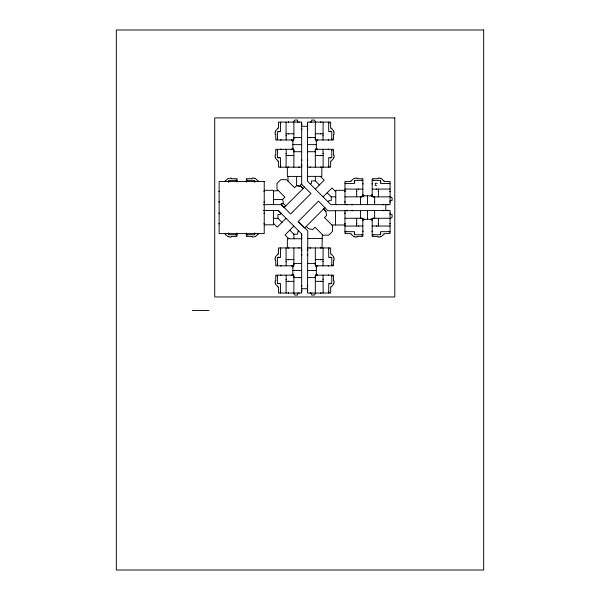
<?xml version="1.0" encoding="UTF-8"?>
<svg xmlns="http://www.w3.org/2000/svg" width="600" height="600" viewBox="0 0 600 600"><rect width="100%" height="100%" fill="white"/><g stroke="black" fill="none" stroke-linecap="round" stroke-linejoin="round"><path stroke-width="0.9" d="M237 182.123L237 178.71L231.33 178.71L231.33 178.072L227.767 178.567L226.155 180.322L225.292 180.308L225.292 181.523M246.353 233.002L246.353 236.415L252.022 236.415L252.022 237.053L255.585 236.558L257.197 234.81L258.053 234.825L258.053 233.603M344.97 196.845L362.858 196.845L362.843 178.71L357.173 178.71L357.173 178.072L354.825 178.11L354.825 178.567L353.61 178.567L351.998 180.322L351.142 180.308L351.142 181.523L344.97 181.523L344.97 204.63M390.075 218.28L372.188 218.28L372.202 236.415L377.873 236.415L377.873 237.053L380.22 237.022L380.22 236.558L381.435 236.558L383.04 234.81L383.903 234.825L383.903 233.603L390.075 233.603L390.075 210.495L327.81 210.757L318.517 201.12L298.222 221.542L307.793 230.775L307.53 293.04L330.638 293.04L330.638 286.868L331.86 286.868L331.845 286.005L333.593 284.4L333.593 283.185L334.058 283.185L334.087 280.837L333.45 280.837L333.45 275.168L315.315 275.153L315.315 293.04M344.97 210.495L344.97 233.603L351.142 233.603L351.142 234.825L351.998 234.81L353.61 236.558L354.825 236.558L354.825 237.022L357.173 237.053L357.173 236.415L362.843 236.415L362.858 218.28L344.97 218.28M315.315 122.085L315.315 139.98L333.45 139.965L333.45 134.295L334.087 134.295L334.058 131.94L333.593 131.94L333.593 130.733L331.845 129.12L331.86 128.257L330.638 128.257L330.638 122.085L307.53 122.085L307.53 181.32L330.84 204.623L390.075 204.63L390.075 181.523L383.903 181.523L383.903 180.308L383.04 180.322L381.435 178.567L380.22 178.567L380.22 178.11L377.873 178.072L377.873 178.71L372.202 178.71L372.188 196.845L390.075 196.845M286.08 167.19L286.185 149.317L293.88 149.303L293.88 167.19M286.08 293.04L286.185 275.168L293.88 275.153L293.88 293.04M323.01 139.965L323.115 122.085M315.315 247.935L315.315 265.822L323.01 265.808L323.115 247.935M322.02 247.935L322.327 234.532M273.413 223.343L277.215 227.145L286.05 218.303M323.085 196.875L331.972 187.972L335.775 191.775M324.983 207.57L304.635 227.985L298.222 221.542M273.442 199.575L282.638 199.485L284.955 197.16L276.99 189.195L276.99 183.45L280.755 179.685L286.567 179.685L294.555 187.672L296.61 185.618L296.61 176.415M281.288 203.752L283.493 203.632L281.288 203.752L281.288 204.638L284.183 207.525L285.78 205.92L283.493 203.632L282.638 199.485M284.183 207.525L304.553 187.155M310.418 184.208L311.505 183.113L311.505 180.938L315.337 180.938L319.38 184.98L324.18 180.18L320.377 176.377M315.285 189.067L319.38 184.98M293.858 226.11L285.015 234.945L288.817 238.748M298.725 230.978L297.69 232.013L297.69 234.188L293.865 234.188L289.822 230.145M327.952 201.735L329.04 200.647L331.215 200.647L331.215 196.822L327.173 192.78M273.442 190.965L278.4 190.605M372.202 189.15L390.075 189.045M344.97 226.08L362.843 225.975M280.103 122.985L280.89 122.985M328.305 122.985L329.1 122.985M301.267 124.177L302.062 124.177M307.14 124.177L307.928 124.177M301.267 129.18L302.062 129.18M307.14 129.18L307.928 129.18M286.08 122.085L286.08 133.778L293.88 133.778M315.315 133.778L323.115 133.778M285.952 135.81L286.327 135.81M322.868 135.81L323.25 135.81M293.715 137.46L294.097 137.46M315.097 137.46L315.48 137.46M293.88 137.572L301.665 137.572M307.53 137.572L315.315 137.572M293.715 138.78L294.097 138.78M315.097 138.78L315.48 138.78M277.013 139.11L277.8 139.11M331.403 139.11L332.19 139.11M293.88 122.085L293.88 139.98L275.745 139.965L275.745 134.295L275.108 134.295L275.145 131.94L275.603 131.94L275.603 130.733L277.358 129.12L277.343 128.257L278.558 128.257L278.558 122.085L301.665 122.085L301.665 184.26L310.95 193.545L290.595 213.968L281.295 204.63L263.513 204.63M292.47 140.925L293.265 140.925M315.938 140.925L316.725 140.925M292.868 144.637L301.665 144.637M307.53 144.637L316.327 144.637M292.47 148.358L293.265 148.358M315.938 148.358L316.725 148.358M301.665 167.19L278.558 167.19L278.558 161.017L277.343 161.017L277.358 160.163L275.603 158.55L275.603 157.335L275.145 157.335L275.108 154.988L275.745 154.988L275.745 149.317L286.185 149.317M315.315 167.19L315.315 149.303L333.45 149.317L333.45 154.988L334.087 154.988L334.058 157.335L333.593 157.335L333.593 158.55L331.845 160.163L331.86 161.017L330.638 161.017L330.638 167.19L307.53 167.19M277.013 150.172L277.8 150.172M331.403 150.172L332.19 150.172M293.715 150.502L294.097 150.502M315.097 150.502L315.48 150.502M293.88 151.703L301.665 151.703M307.53 151.703L315.315 151.703M293.715 151.822L294.097 151.822M315.097 151.822L315.48 151.822M285.952 153.472L286.327 153.472M322.868 153.472L323.25 153.472M286.08 155.505L293.88 155.505M315.315 155.505L323.115 155.505L323.115 167.19M301.267 160.102L302.062 160.102M307.14 160.102L307.928 160.102M301.267 165.105L302.062 165.105M307.14 165.105L307.928 165.105M280.103 166.297L280.89 166.297M328.305 166.297L329.1 166.297M301.665 176.415L287.347 176.415L287.347 167.19M307.53 176.377L321.84 176.377L321.84 167.19M237 180.368L228.615 180.368L228.615 181.913M258.053 181.523L258.053 180.308L257.197 180.322L255.585 178.567L254.37 178.567L254.37 178.11L252.022 178.072L252.022 178.71L246.353 178.71L246.353 180.368L254.737 180.368L254.737 181.913M362.843 180.368L354.457 180.368L354.457 183.458L344.97 183.458M372.202 180.368L380.58 180.368L380.58 183.458L390.075 183.458M228.218 181.913L229.005 181.913M254.34 181.913L255.135 181.913M354.067 181.913L354.855 181.913M380.19 181.913L380.978 181.913M377.265 183.262L375.248 183.262L375.248 185.498L376.567 185.498M362.452 183.825L363.24 183.825M371.805 183.825L372.593 183.825M301.665 184.26L300.78 184.26L300.78 186.33L303.127 188.58L300.788 186.33L296.61 185.618L300.78 186.33M344.97 189.045L362.843 189.15M264.218 190.32L273.442 190.32L273.442 204.638M344.962 190.312L335.775 190.312L335.775 204.623M218.73 191.4L219.525 191.4M263.827 191.4L264.615 191.4M344.58 191.4L345.368 191.4M356.468 191.415L356.85 191.415M378.195 191.415L378.577 191.415M389.678 191.4L390.465 191.4M362.46 194.61L363.248 194.61M371.798 194.61L372.585 194.61M362.858 195.833L372.188 195.833M390.075 196.298L392.1 197.88L392.1 200.498L390.075 200.498M331.215 196.822L335.775 196.822M218.73 201.945L219.517 201.945M263.835 201.945L264.623 201.945M344.572 201.945L345.36 201.945M374.4 201.968L374.775 201.968M389.678 201.945L390.465 201.945M263.332 210.495L278.243 210.495L301.657 233.917L301.665 238.748L287.355 238.748L287.355 247.935M218.73 213.188L219.517 213.188M263.835 213.188L264.623 213.188M344.572 213.188L345.36 213.188M389.678 213.188L390.465 213.188M390.075 214.627L392.1 214.627L392.1 217.245L390.075 218.827M273.413 218.303L277.972 218.303L282.015 222.345M362.858 219.292L372.188 219.292M362.46 220.515L363.248 220.515M371.798 220.515L372.585 220.515M218.73 223.733L219.525 223.733M263.827 223.733L264.615 223.733M344.58 223.733L345.368 223.733M356.468 223.718L356.85 223.718M378.195 223.718L378.577 223.718M389.678 223.733L390.465 223.733M264.233 224.805L273.413 224.805L273.413 210.495M331.868 224.985L344.97 224.985M372.202 225.975L390.075 226.08M362.452 231.3L363.24 231.3M371.805 231.3L372.593 231.3M344.97 231.667L354.457 231.667L354.457 234.757L362.843 234.757M390.075 231.667L380.58 231.667L380.58 234.757L372.202 234.757M228.218 233.212L229.005 233.212M254.34 233.212L255.135 233.212M354.067 233.212L354.855 233.212M380.19 233.212L380.978 233.212M225.292 233.603L225.292 234.825L226.155 234.81L227.767 236.558L228.975 236.558L228.975 237.022L231.33 237.053L231.33 236.415L237 236.415L237 234.757L228.615 234.757L228.615 233.212M246.353 234.757L254.737 234.757L254.737 233.212M307.53 238.433L322.02 238.433M301.665 247.935L278.558 247.935L278.558 254.108L277.343 254.108L277.358 254.962L275.603 256.575L275.603 257.79L275.145 257.79L275.108 260.138L275.745 260.138L275.745 265.808L293.88 265.822L293.88 247.935M307.53 247.935L330.638 247.935L330.638 254.108L331.86 254.108L331.845 254.962L333.593 256.575L333.593 257.79L334.058 257.79L334.087 260.138L333.45 260.138L333.45 265.808L323.01 265.808M280.103 248.827L280.89 248.827M328.305 248.827L329.1 248.827M301.267 250.02L302.062 250.02M307.14 250.02L307.928 250.02M301.267 255.03L302.062 255.03M307.14 255.03L307.928 255.03M286.08 247.935L286.08 259.62L293.88 259.62M315.315 259.62L323.115 259.62M285.952 261.653L286.327 261.653M322.868 261.653L323.25 261.653M293.715 263.31L294.097 263.31M315.097 263.31L315.48 263.31M293.88 263.423L301.665 263.423M307.53 263.423L315.315 263.423M293.715 264.623L294.097 264.623M315.097 264.623L315.48 264.623M277.013 264.96L277.8 264.96M331.403 264.96L332.19 264.96M292.47 266.775L293.265 266.775M315.938 266.775L316.725 266.775M292.868 270.487L301.665 270.487M307.53 270.487L316.327 270.487M292.47 274.2L293.265 274.2M315.938 274.2L316.725 274.2M301.657 233.917L301.665 293.04L278.558 293.04L278.558 286.868L277.343 286.868L277.358 286.005L275.603 284.4L275.603 283.185L275.145 283.185L275.108 280.837L275.745 280.837L275.745 275.168L286.185 275.168M277.013 276.015L277.8 276.015M331.403 276.015L332.19 276.015M293.715 276.353L294.097 276.353M315.097 276.353L315.48 276.353M293.715 277.665L301.665 277.553M307.53 277.553L315.48 277.665M285.952 279.322L286.327 279.322M322.868 279.322L323.25 279.322M286.08 281.347L293.88 281.347M315.315 281.347L323.115 281.347L323.115 293.04M301.267 285.945L302.062 285.945M307.14 285.945L307.928 285.945M301.665 288.75L307.53 288.75M301.267 290.955L302.062 290.955M307.14 290.955L307.928 290.955M280.103 292.147L280.89 292.147M328.305 292.147L329.1 292.147M192.405 310.462L208.928 310.462M301.665 126.233L307.53 126.345M325.92 211.373L323.55 209.01L325.92 211.373L326.543 215.558L324.495 217.605L332.475 225.593L332.475 231.405L328.71 235.178L322.972 235.178L315 227.205L312.683 229.522L308.535 228.667L306.24 226.38M278.243 210.495L281.183 213.442L280.147 214.47L277.972 214.47L277.972 218.303M323.01 149.317L323.115 155.505M323.01 275.168L323.115 281.347M286.08 133.778L286.185 139.965M286.08 259.62L286.185 265.808M287.993 176.415L288 181.118M389.183 183.067L389.183 183.855M389.183 231.27L389.183 232.065M387.99 204.233L387.99 205.028M387.99 210.105L387.99 210.892M385.785 204.63L385.785 210.495M382.98 204.233L382.98 205.028M382.98 210.105L382.98 210.892M378.382 189.045L378.382 196.845M378.382 218.28L378.382 226.08M376.358 188.917L376.358 189.292M376.358 225.833L376.358 226.215M374.7 196.68L374.587 204.63M374.587 210.495L374.7 218.445M373.388 196.68L373.388 197.062M373.388 218.062L373.388 218.445M373.05 179.977L373.05 180.765M373.05 234.368L373.05 235.155M371.235 195.435L371.235 196.222M371.235 218.903L371.235 219.69M367.522 195.833L367.522 204.63M367.522 210.495L367.522 219.292M363.81 195.435L363.81 196.222M363.81 218.903L363.81 219.69M361.995 179.977L361.995 180.765M361.995 234.368L361.995 235.155M361.657 196.68L361.657 197.062M361.657 218.062L361.657 218.445M360.457 196.845L360.457 204.63M360.457 210.495L360.457 218.28M360.345 196.68L360.345 197.062M360.345 218.062L360.345 218.445M358.688 188.917L358.688 189.292M358.688 225.833L358.688 226.215M356.655 189.045L356.655 196.845M356.655 218.28L356.655 226.08M352.065 204.233L352.065 205.028M352.065 210.105L352.065 210.892M347.055 204.233L347.055 205.028M347.055 210.105L347.055 210.892M345.862 183.067L345.862 183.855M345.862 231.27L345.862 232.065M335.468 210.495L335.468 224.985M331.793 139.965L331.793 131.58L328.702 131.58L328.702 122.085M331.793 149.317L331.793 157.703L328.702 157.703L328.702 167.19M331.793 265.808L331.793 257.423L328.702 257.423L328.702 247.935M331.793 275.168L331.793 283.545L328.702 283.545L328.702 293.04M330.248 131.183L330.248 131.97M330.248 157.305L330.248 158.093M330.248 257.032L330.248 257.82M330.248 283.155L330.248 283.942M328.335 139.567L328.335 140.355M328.335 148.928L328.335 149.715M328.335 265.41L328.335 266.205M328.335 274.77L328.335 275.558M320.767 121.695L320.767 122.49M320.752 133.59L320.752 133.965M320.752 155.317L320.752 155.692M320.767 166.792L320.767 167.58M320.767 247.545L320.767 248.333M320.752 259.433L320.752 259.815M320.752 281.16L320.752 281.543M320.767 292.642L320.767 293.43M317.55 139.583L317.55 140.37M317.55 148.913L317.55 149.7M317.55 265.425L317.55 266.212M317.55 274.763L317.55 275.55M316.327 139.972L316.327 149.303M316.327 265.822L316.327 275.153M315.862 122.085L314.28 120.06L311.663 120.06L311.663 122.085M315.862 293.04L314.28 295.065L311.663 295.065L311.663 293.04M315.337 176.377L315.337 180.938M310.222 121.695L310.222 122.483M310.222 166.8L310.222 167.587M310.222 247.538L310.222 248.325M310.222 292.642L310.222 293.43M310.192 137.385L310.192 137.767M298.98 121.695L298.98 122.483M298.98 166.8L298.98 167.587M298.98 247.538L298.98 248.325M299.002 277.365L299.002 277.74M298.98 292.642L298.98 293.43M297.532 122.085L297.532 120.06L294.915 120.06L293.332 122.085M297.532 293.04L297.532 295.065L294.915 295.065L293.332 293.04M293.865 234.188L293.865 238.748M292.868 139.972L292.868 149.303M292.868 265.822L292.868 275.153M291.645 139.583L291.645 140.37M291.645 148.913L291.645 149.7M291.645 265.425L291.645 266.212M291.645 274.763L291.645 275.55M288.435 121.695L288.435 122.49M288.45 133.59L288.45 133.965M288.45 155.317L288.45 155.692M288.435 166.792L288.435 167.58M288.435 247.545L288.435 248.333M288.45 259.433L288.45 259.815M288.45 281.16L288.45 281.543M288.435 292.642L288.435 293.43M280.86 139.567L280.86 140.355M280.86 148.928L280.86 149.715M280.86 265.41L280.86 266.205M280.86 274.77L280.86 275.558M280.493 122.085L280.493 131.58L277.403 131.58L277.403 139.965M280.493 167.19L280.493 157.703L277.403 157.703L277.403 149.317M280.493 247.935L280.493 257.423L277.403 257.423L277.403 265.808M280.493 293.04L280.493 283.545L277.403 283.545L277.403 275.168M278.947 131.183L278.947 131.97M278.947 157.305L278.947 158.093M278.947 257.032L278.947 257.82M278.947 283.155L278.947 283.942M247.208 179.977L247.208 180.765M247.208 234.368L247.208 235.155M246.353 180.368L246.353 182.123M237 233.002L237 234.757M236.145 179.977L236.145 180.765M236.145 234.368L236.145 235.155M483.668 30L116.333 30L116.333 570L483.668 570L483.668 30M394.793 117.907L214.725 117.907L214.725 296.962L394.793 296.962L394.793 117.907M264.233 181.523L219.12 181.523L219.12 233.603L264.233 233.603L264.233 181.523"/></g></svg>
